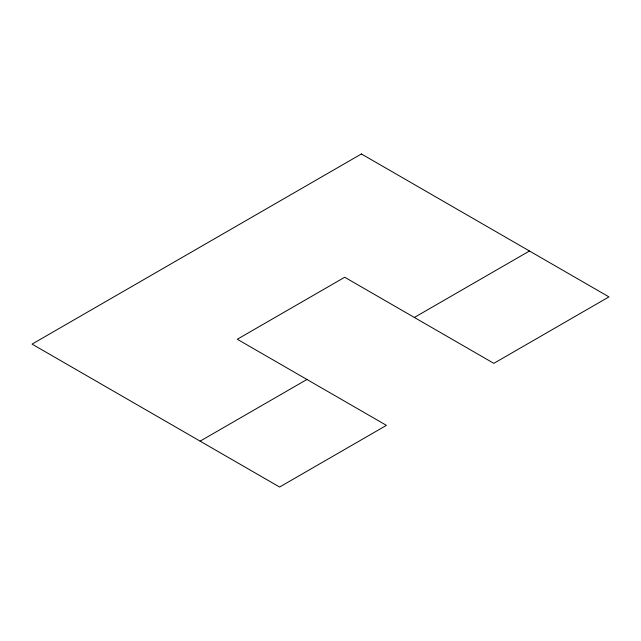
<?xml version="1.0" encoding="UTF-8"?>
<svg xmlns="http://www.w3.org/2000/svg" width="641" height="641" viewBox="0 0 641 641"><rect width="100%" height="100%" fill="white"/><g stroke="black" fill="none" stroke-linecap="round" stroke-linejoin="round"><path stroke-width="0.96" d="M200.12 441.152L306.951 379.472M414.35 317.463L529.474 251M361.404 153.968L32.05 344.113L279.596 487.032L386.427 425.36L237.298 339.257L344.706 277.249L493.834 363.351L608.95 296.887L361.404 153.968"/></g></svg>
